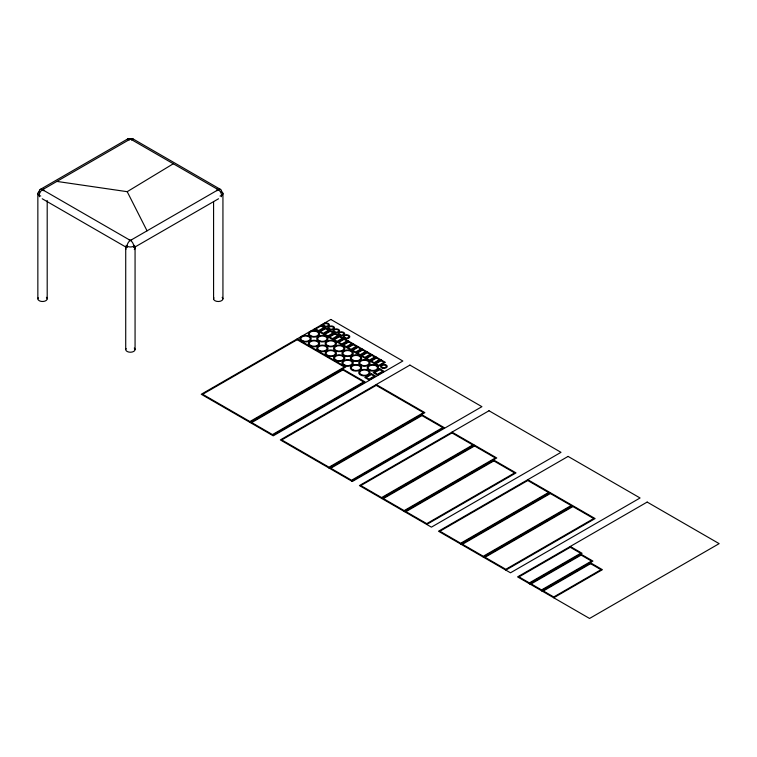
<?xml version="1.0" encoding="UTF-8"?>
<svg xmlns="http://www.w3.org/2000/svg" width="757" height="757" viewBox="0 0 757 757"><rect width="100%" height="100%" fill="white"/><g stroke="black" fill="none" stroke-linecap="round" stroke-linejoin="round"><path stroke-width="1.14" d="M56.889 181.425L127.204 191.682L173.306 163.758M40.187 189.477L128.056 138.749M134.774 247.132L218.555 198.76M249.905 422.359L345.807 366.994L297.151 338.899M250.283 422.576L342.874 369.123L365.073 381.935L272.482 435.389M328.992 468.015L424.885 412.65L376.229 384.556M329.361 468.233L421.952 414.779L444.151 427.591L351.56 481.045M381.604 498.39L474.194 444.936L452.005 432.124M381.982 498.608L474.573 445.154L496.762 457.966L404.181 511.42M404.55 511.647L493.838 460.095L516.028 472.907L426.749 524.459M460.682 544.046L549.97 492.504L527.771 479.692M461.06 544.264L550.348 492.722L572.538 505.534L483.259 557.076M483.638 557.294L572.917 505.752L595.116 518.564L505.827 570.116M529.37 583.704L582.076 553.282L570.267 546.459M529.749 583.921L581.121 554.266L592.93 561.079L541.558 590.744M541.936 590.962L590.602 562.858L602.411 569.68L553.746 597.775M132.73 138.749L220.599 189.477M320.959 325.16L325.207 327.611L318.593 331.424L314.344 328.973M42.231 198.76L126.012 247.132M127.204 191.682L147.047 230.828M222.936 193.527L222.936 298.807M213.578 201.722L213.578 298.807M135.068 246.602L135.068 349.535M125.719 246.602L125.719 349.535M47.199 200.548L47.199 298.807M37.85 193.527L37.85 298.807M39.279 192.401A4.674 2.697 60 0 1 40.433 189.373A4.674 2.697 60 0 1 43.792 190.736M39.468 196.754A4.674 2.697 -60 0 1 40.187 192.183A4.674 2.697 -60 0 1 43.792 189.269M129.125 240.007A4.674 2.697 60 0 1 132.73 242.912A4.674 2.697 60 0 1 133.45 247.482M127.337 247.482A4.674 2.697 -60 0 1 128.056 242.912A4.674 2.697 -60 0 1 131.661 240.007M127.337 139.581A4.674 2.697 60 0 1 131.661 140.007M129.125 140.007A4.674 2.697 -60 0 1 133.45 139.581M216.994 190.736A4.674 2.697 -60 0 1 220.353 189.373A4.674 2.697 -60 0 1 221.498 192.401M216.994 189.269A4.674 2.697 60 0 1 220.599 192.183A4.674 2.697 60 0 1 221.309 196.754M40.736 196.025A4.674 2.697 0 0 1 37.869 193.792A4.674 2.697 0 0 1 39.932 191.284M220.855 191.284A4.674 2.697 0 0 1 222.908 193.792A4.674 2.697 0 0 1 220.05 196.025M134.708 245.296A4.674 2.697 0 0 1 130.393 246.962A4.674 2.697 0 0 1 126.069 245.296M134.282 246.583A4.674 2.697 0 0 1 134.282 249.583M126.069 249.11A4.674 2.697 0 0 1 126.069 247.047M222.151 297.312A4.674 2.697 0 0 1 218.716 301.494A4.674 2.697 0 0 1 213.938 297.775M134.282 348.04A4.674 2.697 0 0 1 130.847 352.223A4.674 2.697 0 0 1 126.069 348.504M46.414 297.312A4.674 2.697 0 0 1 42.988 301.494A4.674 2.697 0 0 1 38.21 297.775M130.393 138.985L42.524 189.714L130.393 240.442L218.262 189.714L130.393 138.985M330.837 319.454L201.248 394.265L273.249 435.833L402.838 361.013L330.837 319.454M297.151 339.723L202.668 394.265L249.905 421.545L344.388 366.994L297.151 339.723M320.959 325.974L315.764 328.973L318.593 330.61L323.788 327.611L320.959 325.974M325.586 327.828L318.971 331.651L323.22 334.102L329.834 330.279L325.586 327.828M325.586 328.642L320.391 331.651L323.22 333.279L328.424 330.279L325.586 328.642M330.213 330.497L323.599 334.32L327.857 336.77L334.471 332.957L330.213 330.497M330.213 331.32L325.018 334.32L327.857 335.957L333.052 332.957L330.213 331.32M334.849 333.175L328.235 336.988L332.484 339.448L339.098 335.625L334.849 333.175M334.849 333.988L329.645 336.988L332.484 338.625L337.679 335.625L334.849 333.988M339.477 335.843L332.862 339.666L337.111 342.117L343.725 338.303L339.477 335.843M339.477 336.666L334.282 339.666L337.111 341.303L342.306 338.303L339.477 336.666M344.104 338.521L337.49 342.334L341.738 344.795L348.352 340.972L344.104 338.521M344.104 339.335L338.909 342.334L341.738 343.971L346.943 340.972L344.104 339.335M348.731 341.189L342.117 345.012L346.375 347.463L352.989 343.65L348.731 341.189M348.731 342.013L343.536 345.012L346.375 346.649L351.57 343.65L348.731 342.013M353.368 343.867L346.753 347.681L351.002 350.141L357.616 346.318L353.368 343.867M353.368 344.681L348.163 347.681L351.002 349.318L356.197 346.318L353.368 344.681M357.995 346.536L351.38 350.359L355.629 352.809L362.243 348.996L357.995 346.536M357.995 347.359L352.8 350.359L355.629 351.996L360.824 348.996L357.995 347.359M362.622 349.214L356.008 353.027L360.256 355.487L366.871 351.664L362.622 349.214M362.622 350.027L357.427 353.027L360.256 354.664L365.461 351.664L362.622 350.027M367.249 351.882L360.635 355.705L364.893 358.156L371.507 354.342L367.249 351.882M367.249 352.705L362.054 355.705L364.893 357.342L370.088 354.342L367.249 352.705M342.874 369.936L251.703 422.576L272.482 434.575L363.653 381.935L342.874 369.936M371.886 354.56L365.271 358.373L369.52 360.834L376.134 357.011L371.886 354.56M371.886 355.374L366.681 358.373L369.52 360.01L374.715 357.011L371.886 355.374M376.513 357.228L369.899 361.051L374.147 363.502L380.762 359.679L376.513 357.228M376.513 358.052L371.318 361.051L374.147 362.688L379.342 359.679L376.513 358.052M381.14 359.906L374.526 363.72L378.774 366.17L385.389 362.357L381.14 359.906M381.14 360.72L375.945 363.72L378.774 365.357L383.979 362.357L381.14 360.72M371.413 373.703L364.798 377.525L369.047 379.976L375.661 376.153L371.413 373.703M379.815 368.848L373.201 372.662L377.459 375.122L384.073 371.299L379.815 368.848M371.413 374.516L366.208 377.525L369.047 379.153L374.242 376.153L371.413 374.516M379.815 369.662L374.62 372.662L377.459 374.299L382.654 371.299L379.815 369.662M409.916 365.101L280.327 439.921L352.327 481.49L481.916 406.67L409.916 365.101M376.229 385.379L281.746 439.921L328.992 467.192L423.466 412.65L376.229 385.379M421.952 415.593L330.781 468.233L351.56 480.231L442.731 427.591L421.952 415.593M488.994 410.758L359.414 485.578L431.405 527.146L560.994 452.326L488.994 410.758M452.005 432.938L360.824 485.578L381.604 497.576L472.775 444.936L452.005 432.938M474.573 445.977L383.402 498.608L404.181 510.606L495.352 457.966L474.573 445.977M493.838 460.918L405.97 511.647L426.749 523.636L514.618 472.907L493.838 460.918M568.081 456.414L438.492 531.234L510.483 572.803L640.072 497.983L568.081 456.414M527.771 480.506L439.902 531.234L460.682 543.233L548.551 492.504L527.771 480.506M550.348 493.536L462.48 544.264L483.259 556.263L571.119 505.534L550.348 493.536M572.917 506.565L485.048 557.294L505.827 569.292L593.696 518.564L572.917 506.565M647.159 502.071L517.57 576.891L589.561 618.46L719.15 543.64L647.159 502.071M570.267 547.283L518.99 576.891L529.37 582.89L580.657 553.282L570.267 547.283M581.121 555.089L531.168 583.921L541.558 589.921L591.51 561.079L581.121 555.089M590.602 563.681L543.356 590.962L553.746 596.961L600.992 569.68L590.602 563.681M345.296 337.887A2.337 1.353 0 0 0 348.807 336.723A2.337 1.353 0 0 0 345.296 335.55A2.337 1.353 0 0 0 345.296 337.887M340.196 334.944A2.337 1.353 0 0 0 343.706 333.771A2.337 1.353 0 0 0 340.196 332.607A2.337 1.353 0 0 0 340.196 334.944M335.096 332.001A2.337 1.353 0 0 0 338.597 330.828A2.337 1.353 0 0 0 335.096 329.655A2.337 1.353 0 0 0 335.096 332.001M329.797 328.983A2.337 1.353 0 0 0 333.487 328.018A2.337 1.353 0 0 0 330.194 326.655A2.337 1.353 0 0 0 329.797 328.983M324.885 326.106A2.337 1.353 0 0 0 328.396 324.933A2.337 1.353 0 0 0 324.885 323.769A2.337 1.353 0 0 0 324.885 326.106M382.711 367.561A2.337 1.353 0 0 0 386.221 366.397A2.337 1.353 0 0 0 382.711 365.224A2.337 1.353 0 0 0 382.711 367.561M370.107 370.003A4.674 2.697 0 0 0 377.478 368.072A4.674 2.697 0 0 0 370.892 365.357A4.674 2.697 0 0 0 370.107 370.003M361.695 365.148A4.674 2.697 0 0 0 369.075 363.218A4.674 2.697 0 0 0 362.489 360.493A4.674 2.697 0 0 0 361.695 365.148M353.282 360.294A4.674 2.697 0 0 0 360.663 358.364A4.674 2.697 0 0 0 354.077 355.639A4.674 2.697 0 0 0 353.282 360.294M344.88 355.44A4.674 2.697 0 0 0 352.251 353.51A4.674 2.697 0 0 0 345.675 350.784A4.674 2.697 0 0 0 344.88 355.44M336.468 350.586A4.674 2.697 0 0 0 343.848 348.655A4.674 2.697 0 0 0 337.262 345.93A4.674 2.697 0 0 0 336.468 350.586M328.443 345.873A4.674 2.697 0 0 0 335.455 343.536A4.674 2.697 0 0 0 328.443 341.199A4.674 2.697 0 0 0 328.443 345.873M320.041 341.019A4.674 2.697 0 0 0 327.052 338.682A4.674 2.697 0 0 0 320.041 336.345A4.674 2.697 0 0 0 320.041 341.019M311.629 336.165A4.674 2.697 0 0 0 318.64 333.828A4.674 2.697 0 0 0 311.629 331.49A4.674 2.697 0 0 0 311.629 336.165M361.695 374.857A4.674 2.697 0 0 0 369.075 372.927A4.674 2.697 0 0 0 362.489 370.211A4.674 2.697 0 0 0 361.695 374.857M353.282 370.003A4.674 2.697 0 0 0 360.663 368.072A4.674 2.697 0 0 0 354.077 365.357A4.674 2.697 0 0 0 353.282 370.003M344.88 365.148A4.674 2.697 0 0 0 352.251 363.218A4.674 2.697 0 0 0 345.675 360.493A4.674 2.697 0 0 0 344.88 365.148M336.468 360.294A4.674 2.697 0 0 0 343.848 358.364A4.674 2.697 0 0 0 337.262 355.639A4.674 2.697 0 0 0 336.468 360.294M328.055 355.44A4.674 2.697 0 0 0 335.436 353.51A4.674 2.697 0 0 0 328.85 350.784A4.674 2.697 0 0 0 328.055 355.44M319.653 350.586A4.674 2.697 0 0 0 327.024 348.655A4.674 2.697 0 0 0 320.448 345.93A4.674 2.697 0 0 0 319.653 350.586M311.241 345.731A4.674 2.697 0 0 0 318.621 343.801A4.674 2.697 0 0 0 312.035 341.076A4.674 2.697 0 0 0 311.241 345.731M303.216 341.019A4.674 2.697 0 0 0 310.238 338.682A4.674 2.697 0 0 0 303.216 336.345A4.674 2.697 0 0 0 303.216 341.019M344.52 338.284A3.34 1.93 0 0 0 349.791 336.912A3.34 1.93 0 0 0 345.088 334.963A3.34 1.93 0 0 0 344.52 338.284M339.694 335.446A3.34 1.93 0 0 0 344.709 333.771A3.34 1.93 0 0 0 339.694 332.105A3.34 1.93 0 0 0 339.694 335.446M334.594 332.503A3.34 1.93 0 0 0 339.6 330.828A3.34 1.93 0 0 0 334.594 329.163A3.34 1.93 0 0 0 334.594 332.503M329.219 329.446A3.34 1.93 0 0 0 334.49 328.074A3.34 1.93 0 0 0 329.787 326.125A3.34 1.93 0 0 0 329.219 329.446M324.11 326.504A3.34 1.93 0 0 0 329.38 325.122A3.34 1.93 0 0 0 324.677 323.182A3.34 1.93 0 0 0 324.11 326.504M382.209 368.063A3.34 1.93 0 0 0 387.224 366.397A3.34 1.93 0 0 0 382.209 364.723A3.34 1.93 0 0 0 382.209 368.063M369.52 370.476A5.678 3.274 0 0 0 378.481 368.129A5.678 3.274 0 0 0 370.485 364.827A5.678 3.274 0 0 0 369.52 370.476M361.581 365.792A5.678 3.274 0 0 0 370.097 362.953A5.678 3.274 0 0 0 361.581 360.114A5.678 3.274 0 0 0 361.581 365.792M353.169 360.938A5.678 3.274 0 0 0 361.685 358.099A5.678 3.274 0 0 0 353.169 355.26A5.678 3.274 0 0 0 353.169 360.938M344.757 356.083A5.678 3.274 0 0 0 353.282 353.245A5.678 3.274 0 0 0 344.757 350.406A5.678 3.274 0 0 0 344.757 356.083M335.881 351.059A5.678 3.274 0 0 0 344.842 348.712A5.678 3.274 0 0 0 336.846 345.41A5.678 3.274 0 0 0 335.881 351.059M327.942 346.375A5.678 3.274 0 0 0 336.458 343.536A5.678 3.274 0 0 0 327.942 340.697A5.678 3.274 0 0 0 327.942 346.375M319.539 341.521A5.678 3.274 0 0 0 328.055 338.682A5.678 3.274 0 0 0 319.539 335.843A5.678 3.274 0 0 0 319.539 341.521M310.654 336.496A5.678 3.274 0 0 0 319.615 334.149A5.678 3.274 0 0 0 311.619 330.847A5.678 3.274 0 0 0 310.654 336.496M361.581 375.51A5.678 3.274 0 0 0 370.097 372.662A5.678 3.274 0 0 0 361.581 369.823A5.678 3.274 0 0 0 361.581 375.51M353.169 370.646A5.678 3.274 0 0 0 361.685 367.807A5.678 3.274 0 0 0 353.169 364.969A5.678 3.274 0 0 0 353.169 370.646M344.757 365.792A5.678 3.274 0 0 0 353.282 362.953A5.678 3.274 0 0 0 344.757 360.114A5.678 3.274 0 0 0 344.757 365.792M336.354 360.938A5.678 3.274 0 0 0 344.87 358.099A5.678 3.274 0 0 0 336.354 355.26A5.678 3.274 0 0 0 336.354 360.938M327.478 355.913A5.678 3.274 0 0 0 336.43 353.566A5.678 3.274 0 0 0 328.443 350.264A5.678 3.274 0 0 0 327.478 355.913M319.066 351.059A5.678 3.274 0 0 0 328.027 348.712A5.678 3.274 0 0 0 320.031 345.41A5.678 3.274 0 0 0 319.066 351.059M310.654 346.204A5.678 3.274 0 0 0 319.615 343.858A5.678 3.274 0 0 0 311.619 340.555A5.678 3.274 0 0 0 310.654 346.204M302.251 341.35A5.678 3.274 0 0 0 311.212 339.004A5.678 3.274 0 0 0 303.216 335.701A5.678 3.274 0 0 0 302.251 341.35"/></g></svg>
